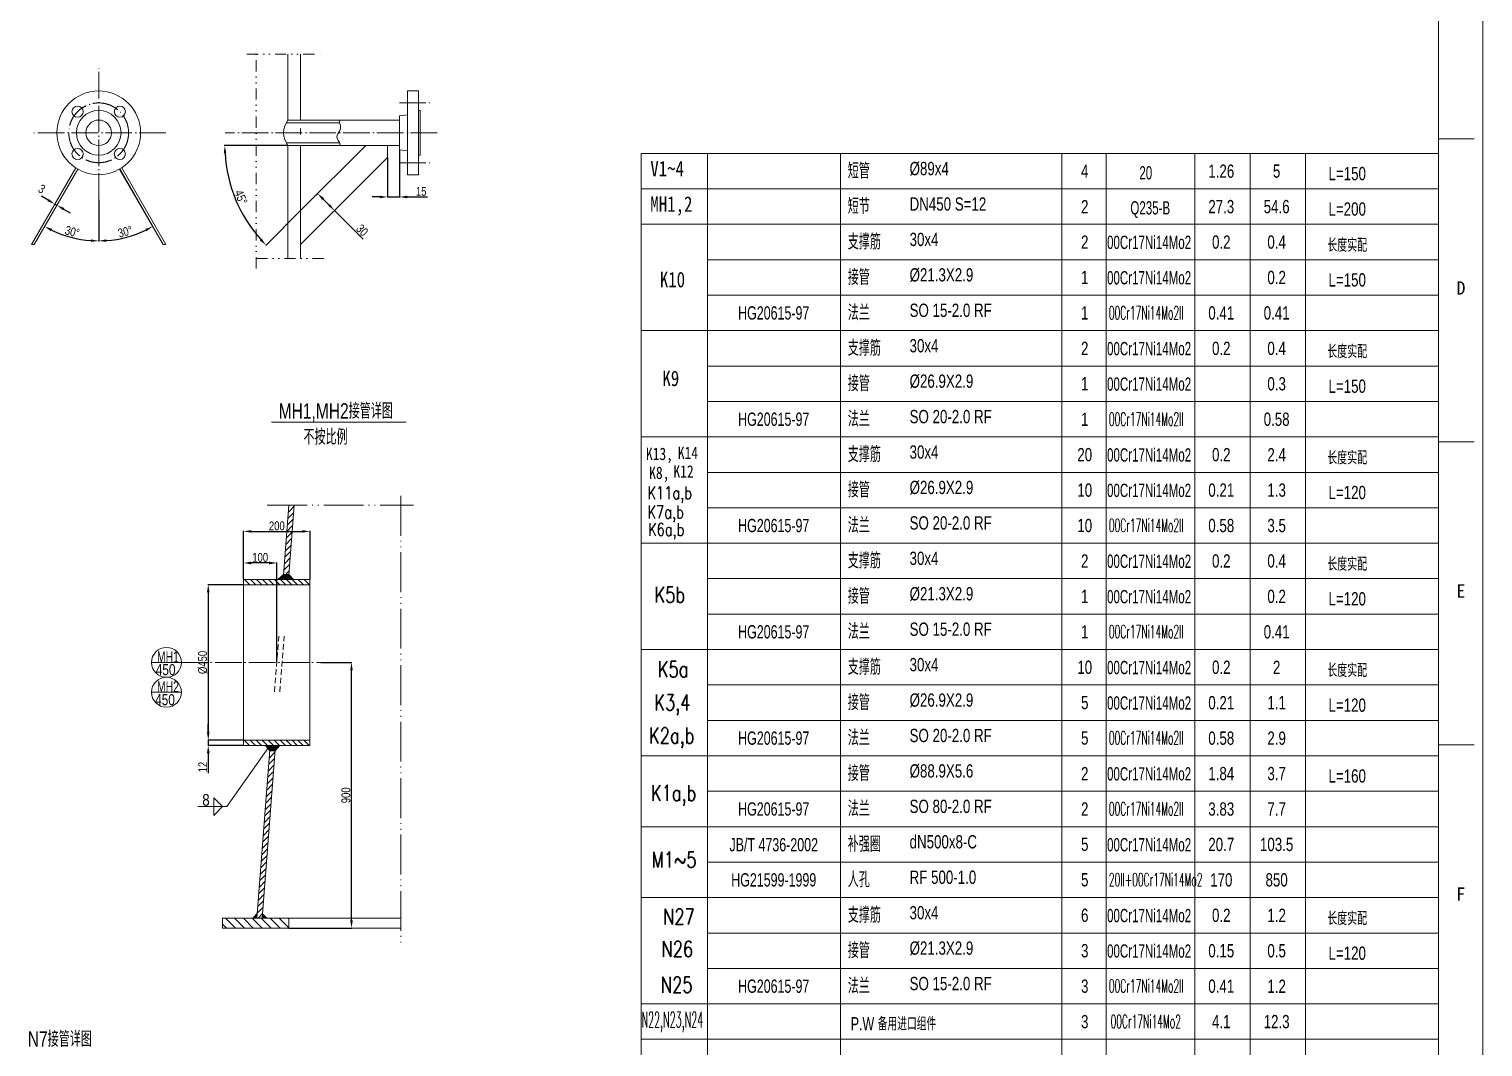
# Model space of a CAD drawing. Header units: millimetres. Extents: x 8160 to 405605, y -30951 to 80400.
# Drawn here: x 66017 to 79146, y 14873 to 24065 of the extents above; entities that cross this region are included whole.
import ezdxf
from ezdxf.enums import TextEntityAlignment as Align

# ---------------------------------------------------------------- set-up
doc = ezdxf.new("R2010")
doc.units = ezdxf.units.MM
for name, pattern in [('ACAD_ISO04W100', [30.5, 24, -3, 0.5, -3]), ('ACAD_ISO05W100', [34, 24, -3, 0.5, -3, 0.5, -3]), ('CENTER', [50.8, 31.75, -6.35, 6.35, -6.35]), ('DIVIDE', [31.75, 12.7, -6.35, 0, -6.35, 0, -6.35]), ('HIDDEN', [9.525, 6.35, -3.175])]:
    doc.linetypes.add(name, pattern=pattern)
doc.layers.get('0').update_dxf_attribs({"lineweight": 13})
doc.layers.get('Defpoints').update_dxf_attribs({"lineweight": 13})
for name, color, linetype, lineweight in [('bh', 7, 'Continuous', 13), ('CENTER', 1, 'CENTER', 13), ('DIM', 7, 'Continuous', 13), ('DIVIDE', 3, 'DIVIDE', 13), ('HIDDEN', 6, 'HIDDEN', 13), ('PROFILE', 4, 'Continuous', 15), ('SEE', 2, 'Continuous', 13), ('table_i', 7, 'Continuous', 13), ('table_o', 161, 'Continuous', 13), ('TEXT', 7, 'Continuous', 13)]:
    doc.layers.add(name, color=color, linetype=linetype, lineweight=lineweight)
doc.styles.add('HZ', font='txt.shx', dxfattribs={"width": 0.75, "bigfont": 'tcc_hzdx.shx'})
doc.styles.add('HZDX', font='tcc_simp.shx', dxfattribs={"width": 0.8, "height": 80, "bigfont": 'hzdx.shx'})
doc.styles.add('HZDX2', font='tcc_simp.shx', dxfattribs={"width": 0.85, "height": 80, "bigfont": 'hzdx.shx'})
doc.styles.add('ROMANS', font='')
doc.styles.add('TCC', font='tcc_simp.shx', dxfattribs={"width": 0.75, "bigfont": 'tcc_hzdx.shx'})
doc.styles.add('图签', font='SimSun.ttf', dxfattribs={"height": 3})
doc.styles.get('ROMANS').set_extended_font_data('DFKai-SB')
doc.dimstyles.new('uni', dxfattribs={"dimtxt": 90, "dimasz": 70, "dimexe": 5, "dimexo": 0.625, "dimgap": 10, "dimtad": 1, "dimdec": 0, "dimdsep": 46, "dimtxsty": 'HZDX', "dimcen": 2.5, "dimadec": 0, "dimazin": 0, "dimtfac": 1, "dimtdec": 0, "dimtmove": 0, "dimatfit": 3, "dimfxl": 0, "dimarcsym": 0})

# ---------------------------------------------------------------- blocks, each defined once
blk = doc.blocks.new('*D127')
at = {"layer": 'Defpoints', "color": 0}
for p in [(66646, 23733), (66457, 22801), (66646, 22522), (66312, 22211), (66064, 22120)]:
    blk.add_point(p, dxfattribs=at)
at = {"layer": 'DIM', "color": 0, "lineweight": -2}
blk.add_line((66646, 22522), (66646, 22147), dxfattribs=at)
blk.add_arc((66646, 23128), 976, 244.1093, 265.8907, dxfattribs=at)
at = {"layer": 'DIM', "color": 0}
for points in [[(66214, 22239), (66225, 22260), (66158, 22283)], [(66576, 22166), (66575, 22143), (66646, 22152)]]:
    blk.add_solid(points, dxfattribs=at)
at = {"layer": 'DIM', "color": 0, "insert": (66407, 22235), "char_height": 80, "attachment_point": 5, "rotation": 345, "style": 'HZDX'}
blk.add_mtext('30°', dxfattribs=at)
blk = doc.blocks.new('*D128')
at = {"layer": 'Defpoints', "color": 0}
for p in [(66646, 23128), (66835, 22801), (66646, 22522), (66815, 22167)]:
    blk.add_point(p, dxfattribs=at)
at = {"layer": 'DIM', "color": 0, "lineweight": -2}
for p, q in [((66835, 22800), (67136, 22278)), ((66646, 22522), (66646, 22147))]:
    blk.add_line(p, q, dxfattribs=at)
blk.add_arc((66646, 23128), 976, 274.1093, 295.8907, dxfattribs=at)
at = {"layer": 'DIM', "color": 0}
for points in [[(67067, 22260), (67077, 22239), (67134, 22283)], [(66716, 22143), (66715, 22166), (66646, 22152)]]:
    blk.add_solid(points, dxfattribs=at)
at = {"layer": 'DIM', "color": 0, "insert": (66885, 22235), "char_height": 80, "attachment_point": 5, "rotation": 15, "style": 'HZDX'}
blk.add_mtext('30°', dxfattribs=at)
blk = doc.blocks.new('*D125')
at = {"layer": 'Defpoints', "color": 0}
for p in [(66249, 22485), (66268, 22474), (66268, 22474)]:
    blk.add_point(p, dxfattribs=at)
at = {"layer": 'DIM', "color": 0, "lineweight": -2}
for p, q in [((66189, 22520), (66128, 22555)), ((66249, 22484), (66247, 22480)), ((66249, 22485), (66268, 22474)), ((66268, 22473), (66266, 22470)), ((66329, 22439), (66389, 22404))]:
    blk.add_line(p, q, dxfattribs=at)
at = {"layer": 'DIM', "color": 0}
for points in [[(66195, 22530), (66183, 22510), (66249, 22485)], [(66335, 22449), (66323, 22429), (66268, 22474)]]:
    blk.add_solid(points, dxfattribs=at)
at = {"layer": 'DIM', "color": 0, "insert": (66132, 22621), "char_height": 80, "attachment_point": 5, "rotation": 330, "style": 'HZDX'}
blk.add_mtext('3', dxfattribs=at)
blk = doc.blocks.new('*D129')
at = {"layer": 'Defpoints', "color": 0}
for p in [(69254, 22905), (69362, 22975), (69362, 22549)]:
    blk.add_point(p, dxfattribs=at)
at = {"layer": 'DIM', "color": 0, "lineweight": -2}
for p, q in [((69254, 22904), (69254, 22544)), ((69362, 22974), (69362, 22544)), ((69184, 22549), (69114, 22549)), ((69254, 22549), (69362, 22549)), ((69432, 22549), (69614, 22549))]:
    blk.add_line(p, q, dxfattribs=at)
at = {"layer": 'DIM', "color": 0}
for points in [[(69184, 22560), (69184, 22537), (69254, 22549)], [(69432, 22560), (69432, 22537), (69362, 22549)]]:
    blk.add_solid(points, dxfattribs=at)
at = {"layer": 'DIM', "color": 0, "insert": (69558, 22599), "char_height": 80, "attachment_point": 5, "style": 'HZDX'}
blk.add_mtext('15', dxfattribs=at)
blk = doc.blocks.new('*D130')
at = {"layer": 'Defpoints', "color": 0}
for p in [(68354, 23013), (69057, 23013), (69362, 23013), (67828, 22684), (68469, 22425)]:
    blk.add_point(p, dxfattribs=at)
at = {"layer": 'DIM', "color": 0, "lineweight": -2}
for p, q in [((68354, 23013), (67780, 23013)), ((68469, 22425), (68154, 22110))]:
    blk.add_line(p, q, dxfattribs=at)
blk.add_arc((69057, 23013), 1272, 183.1532, 221.8468, dxfattribs=at)
at = {"layer": 'DIM', "color": 0}
for points in [[(67775, 22942), (67798, 22943), (67785, 23013)], [(68118, 22172), (68101, 22156), (68157, 22113)]]:
    blk.add_solid(points, dxfattribs=at)
at = {"layer": 'DIM', "color": 0, "insert": (67930, 22546), "char_height": 80, "attachment_point": 5, "rotation": 292.5, "style": 'HZDX'}
blk.add_mtext('45°', dxfattribs=at)
blk = doc.blocks.new('*D126')
at = {"layer": 'Defpoints', "color": 0}
for p in [(68610, 22566), (68763, 22414), (68776, 22426)]:
    blk.add_point(p, dxfattribs=at)
at = {"layer": 'DIM', "color": 0, "lineweight": -2}
for p, q in [((68611, 22567), (68627, 22583)), ((68672, 22530), (68726, 22476)), ((68763, 22414), (68779, 22430)), ((68776, 22426), (69033, 22169))]:
    blk.add_line(p, q, dxfattribs=at)
at = {"layer": 'DIM', "color": 0}
for points in [[(68681, 22538), (68664, 22521), (68623, 22579)], [(68734, 22484), (68718, 22468), (68776, 22426)]]:
    blk.add_solid(points, dxfattribs=at)
at = {"layer": 'DIM', "color": 0, "insert": (69025, 22248), "char_height": 80, "attachment_point": 5, "rotation": 315, "style": 'HZDX'}
blk.add_mtext('30', dxfattribs=at)
blk = doc.blocks.new('*D131')
at = {"layer": 'Defpoints', "color": 0}
for p in [(67954, 19047), (67635, 17643), (67954, 17643)]:
    blk.add_point(p, dxfattribs=at)
at = {"layer": 'DIM', "color": 0, "lineweight": -2}
for p, q in [((67953, 19047), (67630, 19047)), ((67635, 18977), (67635, 17713)), ((67953, 17643), (67630, 17643))]:
    blk.add_line(p, q, dxfattribs=at)
at = {"layer": 'DIM', "color": 0}
for points in [[(67623, 18977), (67647, 18977), (67635, 19047)], [(67623, 17713), (67647, 17713), (67635, 17643)]]:
    blk.add_solid(points, dxfattribs=at)
at = {"layer": 'DIM', "color": 0, "insert": (67585, 18345), "char_height": 80, "attachment_point": 5, "rotation": 90, "style": 'HZDX'}
blk.add_mtext('%%C450', dxfattribs=at)
blk = doc.blocks.new('*D132')
at = {"layer": 'Defpoints', "color": 0}
for p in [(67635, 17595), (67954, 17643), (67954, 17595)]:
    blk.add_point(p, dxfattribs=at)
at = {"layer": 'DIM', "color": 0, "lineweight": -2}
for p, q in [((67635, 17713), (67635, 17783)), ((67953, 17643), (67630, 17643)), ((67953, 17595), (67630, 17595)), ((67635, 17643), (67635, 17595)), ((67635, 17525), (67635, 17344))]:
    blk.add_line(p, q, dxfattribs=at)
at = {"layer": 'DIM', "color": 0}
for points in [[(67623, 17713), (67647, 17713), (67635, 17643)], [(67623, 17525), (67647, 17525), (67635, 17595)]]:
    blk.add_solid(points, dxfattribs=at)
at = {"layer": 'DIM', "color": 0, "insert": (67585, 17400), "char_height": 80, "attachment_point": 5, "rotation": 90, "style": 'HZDX'}
blk.add_mtext('12', dxfattribs=at)
blk = doc.blocks.new('*D133')
at = {"layer": 'Defpoints', "color": 0}
for p in [(67954, 19243), (67954, 19095), (68254, 18345)]:
    blk.add_point(p, dxfattribs=at)
at = {"layer": 'DIM', "color": 0, "lineweight": -2}
for p, q in [((67954, 19096), (67954, 19248)), ((68184, 19243), (68024, 19243)), ((68254, 18346), (68254, 19248))]:
    blk.add_line(p, q, dxfattribs=at)
at = {"layer": 'DIM', "color": 0}
for points in [[(68024, 19255), (68024, 19231), (67954, 19243)], [(68184, 19255), (68184, 19231), (68254, 19243)]]:
    blk.add_solid(points, dxfattribs=at)
at = {"layer": 'DIM', "color": 0, "insert": (68104, 19293), "char_height": 80, "attachment_point": 5, "style": 'HZDX'}
blk.add_mtext('100', dxfattribs=at)
blk = doc.blocks.new('*D134')
at = {"layer": 'Defpoints', "color": 0}
for p in [(68554, 19528), (67954, 19095), (68554, 19095)]:
    blk.add_point(p, dxfattribs=at)
at = {"layer": 'DIM', "color": 0, "lineweight": -2}
for p, q in [((67954, 19096), (67954, 19533)), ((68024, 19528), (68484, 19528)), ((68554, 19096), (68554, 19533))]:
    blk.add_line(p, q, dxfattribs=at)
at = {"layer": 'DIM', "color": 0}
for points in [[(68024, 19540), (68024, 19517), (67954, 19528)], [(68484, 19540), (68484, 19517), (68554, 19528)]]:
    blk.add_solid(points, dxfattribs=at)
at = {"layer": 'DIM', "color": 0, "insert": (68254, 19578), "char_height": 80, "attachment_point": 5, "style": 'HZDX'}
blk.add_mtext('200', dxfattribs=at)
blk = doc.blocks.new('*D135')
at = {"layer": 'Defpoints', "color": 0}
for p in [(68651, 18345), (68928, 18345), (68363, 15945)]:
    blk.add_point(p, dxfattribs=at)
at = {"layer": 'DIM', "color": 0, "lineweight": -2}
for p, q in [((68652, 18345), (68933, 18345)), ((68928, 16015), (68928, 18275)), ((68364, 15945), (68933, 15945))]:
    blk.add_line(p, q, dxfattribs=at)
at = {"layer": 'DIM', "color": 0}
for points in [[(68917, 18275), (68940, 18275), (68928, 18345)], [(68917, 16015), (68940, 16015), (68928, 15945)]]:
    blk.add_solid(points, dxfattribs=at)
at = {"layer": 'DIM', "color": 0, "insert": (68878, 17145), "char_height": 80, "attachment_point": 5, "rotation": 90, "style": 'HZDX'}
blk.add_mtext('900', dxfattribs=at)

msp = doc.modelspace()

# ---------------------------------------------------------------- hatches: boundary and pattern name
at = {"layer": 'bh'}
h = msp.add_hatch(dxfattribs=at)
h.set_pattern_fill('ANSI31', scale=12, style=0)
h.set_pattern_definition([(45, (-284312.867, 14783.123), (-26.9407684, 26.9407684), [])])
h.paths.add_polyline_path([(68311.6, 19095.2), (68359.8, 19095.2), (68411.5, 19764.3), (68363.4, 19764.3)])
h.paths.add_polyline_path([(68243.7, 17595.2), (68195.6, 17595.2), (68074.9, 16035.2), (68123.1, 16035.2)])
h = msp.add_hatch(dxfattribs=at)
h.set_pattern_fill('ANSI31', scale=12, angle=90, style=0)
h.set_pattern_definition([(135, (-284312.867, 14783.123), (-26.9407684, -26.9407684), [])])
h.paths.add_polyline_path([(67953.6, 17643.2), (67953.6, 17595.2), (68553.6, 17595.2), (68553.6, 17643.2)])
h.paths.add_polyline_path([(68553.6, 19047.2), (68553.6, 19095.2), (67953.6, 19095.2), (67953.6, 19047.2)])
h = msp.add_hatch(color=7, dxfattribs=at)
h.paths.add_polyline_path([(68315, 19138.8), (68262.5, 19095.2), (68311.6, 19095.2)])
h.paths.add_polyline_path([(68363.1, 19138.8), (68315, 19138.8), (68311.6, 19095.2), (68359.8, 19095.2)])
h.paths.add_polyline_path([(68363.1, 19138.8), (68359.8, 19095.2), (68403.6, 19095.2)])
h = msp.add_hatch(color=7, dxfattribs=at)
h.paths.add_polyline_path([(68195.6, 17595.2), (68151.4, 17595.2), (68191.9, 17547)])
h.paths.add_polyline_path([(68243.7, 17595.2), (68195.6, 17595.2), (68191.9, 17547), (68240, 17547)])
h.paths.add_polyline_path([(68282.7, 17595.2), (68243.7, 17595.2), (68240, 17547)])
h = msp.add_hatch(dxfattribs=at)
h.set_pattern_fill('ANSI31', scale=18, angle=90, style=0)
h.set_pattern_definition([(135, (-284312.867, 14783.123), (-40.411153, -40.411153), [])])
h.paths.add_polyline_path([(68363.1, 15945.2), (68363.1, 16035.2), (67763.1, 16035.2), (67763.1, 15945.2)])
h = msp.add_hatch(color=7, dxfattribs=at)
h.paths.add_polyline_path([(68078.1, 16076.1), (68037.7, 16035.2), (68074.9, 16035.2)])
h.paths.add_polyline_path([(68126.1, 16075.1), (68123.1, 16035.2), (68165.5, 16035.2)])

# ---------------------------------------------------------------- linework, layer by layer
at = {"color": 7}
for p, q in [((79146.2, -1956.3), (79146.2, 31683.7)), ((78746.2, -1556.3), (78746.2, 31283.7)), ((78746.2, 23074.1), (79066.2, 23074.1)), ((68205, 20514.4), (69421.7, 20514.4)), ((78746.2, 20337.3), (79066.2, 20337.3)), ((78746.2, 17600.5), (79066.2, 17600.5))]:
    msp.add_line(p, q, dxfattribs=at)
at = {"layer": 'bh', "color": 7}
for p, q in [((68262.5, 19095.2), (68315, 19138.8)), ((68315, 19138.8), (68363.1, 19138.8)), ((68363.1, 19138.8), (68403.6, 19095.2)), ((68151.4, 17595.2), (68191.9, 17547)), ((68240, 17547), (68282.7, 17595.2)), ((68179.2, 17578.1), (67803.5, 17043)), ((68191.9, 17547), (68240, 17547)), ((67684.8, 17043), (67684.8, 17122.9)), ((67684.8, 17122.9), (67764.7, 17043)), ((67803.5, 17043), (67542.1, 17043)), ((67684.8, 17043), (67684.8, 16963.1)), ((67684.8, 16963.1), (67764.7, 17043)), ((68037.7, 16035.2), (68078.1, 16076.1)), ((68165.5, 16035.2), (68126.1, 16075.1))]:
    msp.add_line(p, q, dxfattribs=at)
at = {"layer": 'CENTER', "color": 7, "linetype": 'ACAD_ISO04W100', "ltscale": 10}
for p, q in [((66645.7, 22522.5), (66645.7, 23733.5)), ((69360.7, 23398), (69655, 23398)), ((67251.2, 23128), (66040.2, 23128)), ((69702.9, 23128), (67789.2, 23128)), ((69360.7, 22858), (69663, 22858)), ((67392.3, 18345.2), (68651.3, 18345.2))]:
    msp.add_line(p, q, dxfattribs=at)
msp.add_circle((66645.7, 23128), 270, dxfattribs=at)
at = {"layer": 'DIVIDE', "color": 7, "ltscale": 8}
for p, q in [((68067.4, 21902.4), (68067.4, 23896.8)), ((67983.8, 23838.7), (68674.4, 23838.7)), ((68678, 21993.2), (67998.3, 21993.2))]:
    msp.add_line(p, q, dxfattribs=at)
at = {"layer": 'DIVIDE', "color": 7, "linetype": 'ACAD_ISO05W100', "ltscale": 15}
for p, q in [((69373, 19849.6), (69373, 15773.7)), ((68168.3, 19764.3), (69487.1, 19764.3))]:
    msp.add_line(p, q, dxfattribs=at)
at = {"layer": 'HIDDEN', "color": 7}
msp.add_line((68469.4, 23166.5), (68469.4, 23109.7), dxfattribs=at)
at = {"layer": 'HIDDEN', "color": 7, "ltscale": 8}
for p, q in [((68233.1, 18080.3), (68271.9, 18582)), ((68281.3, 18080.3), (68320.1, 18582))]:
    msp.add_line(p, q, dxfattribs=at)
at = {"layer": 'PROFILE', "color": 7}
for p, q in [((68354.2, 23243.2), (68354.2, 23838.7)), ((68469.4, 23243.2), (68469.4, 23838.7)), ((69434.2, 23506), (69434.2, 22750)), ((69434.2, 23506), (69535, 23506)), ((69535, 23506), (69535, 22750)), ((69362.2, 23243.2), (68354.2, 23243.2)), ((69362.2, 23281.1), (69434.2, 23290)), ((69362.2, 23281.1), (69362.2, 22974.8)), ((69535, 23329.6), (69549.4, 23329.6)), ((69549.4, 23329.6), (69549.4, 22926.4)), ((68822.3, 23218), (68338.1, 23218)), ((68820.8, 23038), (68338.1, 23038)), ((69362.2, 23012.8), (68354.2, 23012.8)), ((68354.2, 21993.2), (68354.2, 23012.8)), ((69056.7, 23012.8), (68469.4, 22425.4)), ((68469.4, 21993.2), (68469.4, 23012.8)), ((69254.2, 23012.8), (69254.2, 22904.8)), ((69254.2, 22904.8), (68469.4, 22120)), ((69362.2, 22974.8), (69434.2, 22966)), ((69535, 22926.4), (69549.4, 22926.4)), ((66438.3, 22811.9), (66038.8, 22120)), ((66456.7, 22800.6), (66063.7, 22120)), ((66834.7, 22800.6), (67227.7, 22120)), ((66853.1, 22811.9), (67252.6, 22120)), ((69535, 22750), (69434.2, 22750)), ((66063.7, 22120), (66038.8, 22120)), ((67252.6, 22120), (67227.7, 22120)), ((68311.6, 19095.2), (68363.4, 19764.3)), ((68359.8, 19095.2), (68411.5, 19764.3)), ((67953.6, 19095.2), (68553.6, 19095.2)), ((67953.6, 17595.2), (67953.6, 19095.2)), ((67953.6, 19047.2), (68553.6, 19047.2)), ((68553.6, 17595.2), (68553.6, 19095.2)), ((67953.6, 17643.2), (68553.6, 17643.2)), ((67953.6, 17595.2), (68553.6, 17595.2)), ((68074.9, 16035.2), (68195.6, 17595.2)), ((68123.1, 16035.2), (68243.7, 17595.2)), ((67763.1, 16035.2), (67763.1, 15945.2)), ((67763.1, 16035.2), (69373, 16035.2)), ((68363.1, 16035.2), (68363.1, 15945.2)), ((67763.1, 15945.2), (69373, 15945.2))]:
    msp.add_line(p, q, dxfattribs=at)
for centre, radius in [((66645.7, 23128), 378), ((66454.8, 23318.9), 50.4), ((66645.7, 23128), 201.6), ((66645.7, 23128), 115.2), ((66836.6, 23318.9), 50.4), ((66454.8, 22937.1), 50.4), ((66836.6, 22937.1), 50.4)]:
    msp.add_circle(centre, radius, dxfattribs=at)
msp.add_arc((68506.4, 23128), 190.9, 142.87663, 217.12337, dxfattribs=at)
at = {"layer": 'SEE', "color": 7}
for p, q in [((67122.3, 18345.6), (67392.3, 18345.6)), ((67122.3, 18075.6), (67392.3, 18075.6))]:
    msp.add_line(p, q, dxfattribs=at)
for centre in [(67257.3, 18345.6), (67257.3, 18075.6)]:
    msp.add_circle(centre, 135, dxfattribs=at)
msp.add_open_spline([(68817.5, 23243.2), (68826.5, 23193.3), (68840.7, 23157.6), (68782.7, 23109.1), (68805.3, 23059.2), (68821.4, 23042.3), (68823.4, 23012.8)], degree=3, knots=[25.0994106, 25.0994106, 25.0994106, 25.0994106, 31.7040504, 41.266951, 49.6052041, 50.8129459, 50.8129459, 50.8129459, 50.8129459], dxfattribs=at)
at = {"layer": 'table_i', "color": 7}
for p, q in [((75344.6, 22621.6), (75344.6, 22941.6)), ((75744.6, 22621.6), (75744.6, 22941.6)), ((76544.6, 22621.6), (76544.6, 22941.6)), ((77044.6, 22621.6), (77044.6, 22941.6)), ((77544.6, 22621.6), (77544.6, 22941.6)), ((75344.6, 22301.6), (75344.6, 22621.6)), ((75744.6, 22301.6), (75744.6, 22621.6)), ((76544.6, 22301.6), (76544.6, 22621.6)), ((77044.6, 22301.6), (77044.6, 22621.6)), ((77544.6, 22301.6), (77544.6, 22621.6)), ((75344.6, 21341.5), (75344.6, 22301.6)), ((75744.6, 21341.5), (75744.6, 22301.6)), ((76544.6, 21341.5), (76544.6, 22301.6)), ((77044.6, 21341.5), (77044.6, 22301.6)), ((77544.6, 21341.5), (77544.6, 22301.6)), ((72144.6, 21981.5), (78744.6, 21981.5)), ((72144.6, 21661.5), (78744.8, 21661.5)), ((75344.6, 20381.5), (75344.6, 21341.5)), ((75744.6, 20381.5), (75744.6, 21341.5)), ((76544.6, 20381.5), (76544.6, 21341.5)), ((77044.6, 20381.5), (77044.6, 21341.5)), ((77544.6, 20381.5), (77544.6, 21341.5)), ((72144.6, 21021.5), (78744.6, 21021.5)), ((72144.6, 20701.5), (78744.8, 20701.5)), ((75344.6, 19421.5), (75344.6, 20381.5)), ((75744.6, 19421.5), (75744.6, 20381.5)), ((76544.6, 19421.5), (76544.6, 20381.5)), ((77044.6, 19421.5), (77044.6, 20381.5)), ((77544.6, 19421.5), (77544.6, 20381.5)), ((72144.6, 20061.5), (78744.6, 20061.5)), ((72144.6, 19741.5), (78744.8, 19741.5)), ((75344.6, 18461.4), (75344.6, 19421.5)), ((75744.6, 18461.4), (75744.6, 19421.5)), ((76544.6, 18461.4), (76544.6, 19421.5)), ((77044.6, 18461.4), (77044.6, 19421.5)), ((77544.6, 18461.4), (77544.6, 19421.5)), ((72144.6, 19101.5), (78744.6, 19101.5)), ((72144.6, 18781.4), (78744.8, 18781.4)), ((75344.6, 17501.4), (75344.6, 18461.4)), ((75744.6, 17501.4), (75744.6, 18461.4)), ((76544.6, 17501.4), (76544.6, 18461.4)), ((77044.6, 17501.4), (77044.6, 18461.4)), ((77544.6, 17501.4), (77544.6, 18461.4)), ((72144.6, 18141.4), (78744.6, 18141.4)), ((72144.6, 17821.4), (78744.8, 17821.4)), ((75344.6, 16861.4), (75344.6, 17501.4)), ((75744.6, 16861.4), (75744.6, 17501.4)), ((76544.6, 16861.4), (76544.6, 17501.4)), ((77044.6, 16861.4), (77044.6, 17501.4)), ((77544.6, 16861.4), (77544.6, 17501.4)), ((72144.6, 17181.4), (78744.8, 17181.4)), ((75344.6, 16221.4), (75344.6, 16861.4)), ((75744.6, 16221.4), (75744.6, 16861.4)), ((76544.6, 16221.4), (76544.6, 16861.4)), ((77044.6, 16221.4), (77044.6, 16861.4)), ((77544.6, 16221.4), (77544.6, 16861.4)), ((72144.6, 16541.4), (78744.8, 16541.4)), ((75344.6, 15261.3), (75344.6, 16221.4)), ((75744.6, 15261.3), (75744.6, 16221.4)), ((76544.6, 15261.3), (76544.6, 16221.4)), ((77044.6, 15261.3), (77044.6, 16221.4)), ((77544.6, 15261.3), (77544.6, 16221.4)), ((72144.6, 15901.3), (78744.6, 15901.3)), ((72144.6, 15581.3), (78744.8, 15581.3)), ((75344.6, 14941.3), (75344.6, 15261.3)), ((75744.6, 14941.3), (75744.6, 15261.3)), ((76544.6, 14941.3), (76544.6, 15261.3)), ((77044.6, 14941.3), (77044.6, 15261.3)), ((77544.6, 14941.3), (77544.6, 15261.3)), ((75344.6, 14621.3), (75344.6, 14941.3)), ((75744.6, 14621.3), (75744.6, 14941.3)), ((76544.6, 14621.3), (76544.6, 14941.3)), ((77044.6, 14621.3), (77044.6, 14941.3)), ((77544.6, 14621.3), (77544.6, 14941.3))]:
    msp.add_line(p, q, dxfattribs=at)
at = {"layer": 'table_o', "color": 7}
for p, q in [((71544.6, 22621.6), (71544.6, 22941.6)), ((71544.6, 22941.6), (78744.8, 22941.6)), ((72144.6, 22621.6), (72144.6, 22941.6)), ((73344.6, 22621.6), (73344.6, 22941.6)), ((71544.6, 22301.6), (71544.6, 22621.6)), ((71544.6, 22621.6), (78744.8, 22621.6)), ((72144.6, 22301.6), (72144.6, 22621.6)), ((73344.6, 22301.6), (73344.6, 22621.6)), ((71544.6, 21341.5), (71544.6, 22301.6)), ((71544.6, 22301.6), (78744.8, 22301.6)), ((72144.6, 21341.5), (72144.6, 22301.6)), ((73344.6, 21341.5), (73344.6, 22301.6)), ((71544.6, 20381.5), (71544.6, 21341.5)), ((71544.6, 21341.5), (78744.8, 21341.5)), ((72144.6, 20381.5), (72144.6, 21341.5)), ((73344.6, 20381.5), (73344.6, 21341.5)), ((71544.6, 19421.5), (71544.6, 20381.5)), ((71544.6, 20381.5), (78744.8, 20381.5)), ((72144.6, 19421.5), (72144.6, 20381.5)), ((73344.6, 19421.5), (73344.6, 20381.5)), ((71544.6, 18461.4), (71544.6, 19421.5)), ((71544.6, 19421.5), (78744.8, 19421.5)), ((72144.6, 18461.4), (72144.6, 19421.5)), ((73344.6, 18461.4), (73344.6, 19421.5)), ((71544.6, 17501.4), (71544.6, 18461.4)), ((71544.6, 18461.4), (78744.8, 18461.4)), ((71544.6, 18461.4), (78744.8, 18461.4)), ((72144.6, 17501.4), (72144.6, 18461.4)), ((73344.6, 17501.4), (73344.6, 18461.4)), ((71544.6, 16861.4), (71544.6, 17501.4)), ((71544.6, 17501.4), (78744.6, 17501.4)), ((72144.6, 16861.4), (72144.6, 17501.4)), ((73344.6, 16861.4), (73344.6, 17501.4)), ((71544.6, 16221.4), (71544.6, 16861.4)), ((71544.6, 16861.4), (78744.6, 16861.4)), ((71544.6, 16861.4), (78744.6, 16861.4)), ((72144.6, 16221.4), (72144.6, 16861.4)), ((73344.6, 16221.4), (73344.6, 16861.4)), ((71544.6, 15261.3), (71544.6, 16221.4)), ((71544.6, 16221.4), (78744.8, 16221.4)), ((72144.6, 15261.3), (72144.6, 16221.4)), ((73344.6, 15261.3), (73344.6, 16221.4)), ((71544.6, 15261.3), (78744.8, 15261.3)), ((71544.6, 15261.3), (78744.6, 15261.3)), ((71544.6, 14941.3), (71544.6, 15261.3)), ((72144.6, 14941.3), (72144.6, 15261.3)), ((73344.6, 14941.3), (73344.6, 15261.3)), ((71544.6, 14621.3), (71544.6, 14941.3)), ((71544.6, 14941.3), (78744.8, 14941.3)), ((72144.6, 14621.3), (72144.6, 14941.3)), ((73344.6, 14621.3), (73344.6, 14941.3))]:
    msp.add_line(p, q, dxfattribs=at)

# ---------------------------------------------------------------- texts
at = {"color": 7}
for s, height, style, width, p in [('短管', 140, 'TCC', 0.75, (73410.1, 22714.3)), ('%%C89x4', 120, 'TCC', 0.75, (73968.6, 22745.4)), ('20', 120, 'TCC', 0.65, (76043.5, 22706.6)), ('短节', 140, 'TCC', 0.75, (73410.1, 22394.2)), ('DN450 S=12', 120, 'TCC', 0.75, (73968.6, 22425.3)), ('Q235-B', 120, 'TCC', 0.65, (75962.5, 22390.3)), ('支撑筋', 140, 'TCC', 0.75, (73410.1, 22074.2)), ('30x4', 120, 'TCC', 0.75, (73968.6, 22105.3)), ('00Cr17Ni14Mo2', 120, 'TCC', 0.65, (75751.7, 22079)), ('接管', 140, 'TCC', 0.75, (73410.1, 21754.2)), ('%%C21.3X2.9', 120, 'TCC', 0.75, (73968.6, 21785.3)), ('00Cr17Ni14Mo2', 120, 'TCC', 0.65, (75751.7, 21759)), ('法兰', 140, 'TCC', 0.75, (73410.1, 21434.2)), ('SO 15-2.0 RF', 120, 'TCC', 0.75, (73968.6, 21465.3)), ('00Cr17Ni14Mo2II', 120, 'HZ', 0.5, (75767.9, 21443.1)), ('支撑筋', 140, 'TCC', 0.75, (73410.1, 21114.2)), ('30x4', 120, 'TCC', 0.75, (73968.6, 21145.3)), ('00Cr17Ni14Mo2', 120, 'TCC', 0.65, (75751.7, 21119)), ('接管', 140, 'TCC', 0.75, (73410.1, 20794.2)), ('%%C26.9X2.9', 120, 'TCC', 0.75, (73968.6, 20825.3)), ('00Cr17Ni14Mo2', 120, 'TCC', 0.65, (75751.7, 20799)), ('MH1,MH2接管详图', 140, 'TCC', 0.75, (68271.2, 20546.1)), ('法兰', 140, 'TCC', 0.75, (73410.1, 20474.2)), ('SO 20-2.0 RF', 120, 'TCC', 0.75, (73968.6, 20505.3)), ('00Cr17Ni14Mo2II', 120, 'HZ', 0.5, (75767.9, 20483.1)), ('不按比例', 140, 'TCC', 0.75, (68494.3, 20310.7)), ('支撑筋', 140, 'TCC', 0.75, (73410.1, 20154.2)), ('30x4', 120, 'TCC', 0.75, (73968.6, 20185.3)), ('00Cr17Ni14Mo2', 120, 'TCC', 0.65, (75751.7, 20158.9)), ('接管', 140, 'TCC', 0.75, (73410.1, 19834.2)), ('%%C26.9X2.9', 120, 'TCC', 0.75, (73968.6, 19865.3)), ('00Cr17Ni14Mo2', 120, 'TCC', 0.65, (75751.7, 19838.9)), ('K11a,b', 114.58, 'HZ', 0.75, (71601.7, 19819.2)), ('K7a,b', 114.58, 'HZ', 0.75, (71601.7, 19646.2)), ('K6a,b', 114.58, 'HZ', 0.75, (71606.8, 19488.6)), ('法兰', 140, 'TCC', 0.75, (73410.1, 19514.1)), ('SO 20-2.0 RF', 120, 'TCC', 0.75, (73968.6, 19545.2)), ('00Cr17Ni14Mo2II', 120, 'HZ', 0.5, (75767.9, 19523.1)), ('支撑筋', 140, 'TCC', 0.75, (73410.1, 19194.1)), ('30x4', 120, 'TCC', 0.75, (73968.6, 19225.2)), ('00Cr17Ni14Mo2', 120, 'TCC', 0.65, (75751.7, 19198.9)), ('K5b', 143.23, 'HZ', 0.75, (71665, 18885.1)), ('接管', 140, 'TCC', 0.75, (73410.1, 18874.1)), ('%%C21.3X2.9', 120, 'TCC', 0.75, (73968.6, 18905.2)), ('00Cr17Ni14Mo2', 120, 'TCC', 0.65, (75751.7, 18878.9)), ('法兰', 140, 'TCC', 0.75, (73410.1, 18554.1)), ('SO 15-2.0 RF', 120, 'TCC', 0.75, (73968.6, 18585.2)), ('00Cr17Ni14Mo2II', 120, 'HZ', 0.5, (75767.9, 18563)), ('支撑筋', 140, 'TCC', 0.75, (73410.1, 18234.1)), ('30x4', 120, 'TCC', 0.75, (73968.6, 18265.2)), ('K5a', 143.23, 'HZ', 0.75, (71695.2, 18212.1)), ('00Cr17Ni14Mo2', 120, 'TCC', 0.65, (75751.7, 18238.9)), ('K3,4', 143.23, 'HZ', 0.75, (71663.3, 17911.9)), ('接管', 140, 'TCC', 0.75, (73410.1, 17914.1)), ('%%C26.9X2.9', 120, 'TCC', 0.75, (73968.6, 17945.2)), ('00Cr17Ni14Mo2', 120, 'TCC', 0.65, (75751.7, 17918.9)), ('K2a,b', 143.23, 'HZ', 0.75, (71616, 17612.9)), ('法兰', 140, 'TCC', 0.75, (73410.1, 17594.1)), ('SO 20-2.0 RF', 120, 'TCC', 0.75, (73968.6, 17625.2)), ('00Cr17Ni14Mo2II', 120, 'HZ', 0.5, (75767.9, 17603)), ('接管', 140, 'TCC', 0.75, (73410.1, 17274.1)), ('%%C88.9X5.6', 120, 'TCC', 0.75, (73968.6, 17305.2)), ('00Cr17Ni14Mo2', 120, 'TCC', 0.65, (75751.7, 17278.8)), ('K1a,b', 143.23, 'HZ', 0.75, (71633.2, 17094.3)), ('法兰', 140, 'TCC', 0.75, (73410.1, 16954.1)), ('SO 80-2.0 RF', 120, 'TCC', 0.75, (73968.6, 16985.2)), ('00Cr17Ni14Mo2II', 120, 'HZ', 0.5, (75767.9, 16963)), ('补强圈', 140, 'TCC', 0.75, (73410.1, 16634.1)), ('dN500x8-C', 120, 'TCC', 0.75, (73968.6, 16665.2)), ('00Cr17Ni14Mo2', 120, 'TCC', 0.65, (75751.7, 16638.8)), ('M1~5', 143.23, 'HZ', 0.75, (71639.5, 16491.6)), ('人孔', 140, 'TCC', 0.75, (73410.1, 16314)), ('RF 500-1.0', 120, 'TCC', 0.75, (73968.6, 16345.1)), ('20II+00Cr17Ni14Mo2', 120, 'HZ', 0.5, (75767.9, 16323)), ('支撑筋', 140, 'TCC', 0.75, (73410.1, 15994)), ('N27', 143.23, 'HZ', 0.75, (71743.7, 15977.9)), ('30x4', 120, 'TCC', 0.75, (73968.6, 16025.1)), ('00Cr17Ni14Mo2', 120, 'TCC', 0.65, (75751.7, 15998.8)), ('N26', 143.23, 'HZ', 0.75, (71728.2, 15685.5)), ('接管', 140, 'TCC', 0.75, (73410.1, 15674)), ('%%C21.3X2.9', 120, 'TCC', 0.75, (73968.6, 15705.1)), ('00Cr17Ni14Mo2', 120, 'TCC', 0.65, (75751.7, 15678.8)), ('N25', 143.23, 'HZ', 0.75, (71723, 15362.1)), ('法兰', 140, 'TCC', 0.75, (73410.1, 15354)), ('SO 15-2.0 RF', 120, 'TCC', 0.75, (73968.6, 15385.1)), ('00Cr17Ni14Mo2II', 120, 'HZ', 0.5, (75767.9, 15362.9)), ('N22,N23,N24', 140, 'HZ', 0.45, (71548.3, 15048.9)), ('P.W 备用进口组件', 120, 'TCC', 0.7, (73436.9, 15021.5)), ('00Cr17Ni14Mo2', 120, 'HZ', 0.5, (75783.6, 15042.9)), ('N7接管详图', 140, 'TCC', 0.75, (66005.4, 14873.4))]:
    msp.add_text(s, height=height, dxfattribs=dict(at, style=style, width=width)).set_placement(p)
at = {"color": 7, "style": 'TCC'}
for s, width, p in [('4', 0.75, (75550.4, 22781.6)), ('1.26', 0.75, (76783.3, 22781.6)), ('5', 0.75, (77283.3, 22781.6)), ('L=150', 0.75, (77920.6, 22759.8)), ('2', 0.75, (75550.4, 22461.6)), ('27.3', 0.75, (76783.3, 22461.6)), ('54.6', 0.75, (77283.3, 22461.6)), ('L=200', 0.75, (77920.6, 22439.8)), ('2', 0.75, (75550.4, 22141.6)), ('0.2', 0.75, (76783.3, 22141.6)), ('0.4', 0.75, (77283.3, 22141.6)), ('长度实配', 0.75, (77920.6, 22119.8)), ('1', 0.75, (75550.4, 21821.5)), ('0.2', 0.75, (77283.3, 21821.5)), ('L=150', 0.75, (77920.6, 21799.7)), ('HG20615-97', 0.7, (72741.8, 21501.5)), ('1', 0.75, (75550.4, 21501.5)), ('0.41', 0.75, (76783.3, 21501.5)), ('0.41', 0.75, (77283.3, 21501.5)), ('2', 0.75, (75550.4, 21181.5)), ('0.2', 0.75, (76783.3, 21181.5)), ('0.4', 0.75, (77283.3, 21181.5)), ('长度实配', 0.75, (77920.6, 21159.7)), ('1', 0.75, (75550.4, 20861.5)), ('0.3', 0.75, (77283.3, 20861.5)), ('L=150', 0.75, (77920.6, 20839.7)), ('HG20615-97', 0.7, (72741.8, 20541.5)), ('1', 0.75, (75550.4, 20541.5)), ('0.58', 0.75, (77283.3, 20541.5)), ('20', 0.75, (75550.4, 20221.5)), ('0.2', 0.75, (76783.3, 20221.5)), ('2.4', 0.75, (77283.3, 20221.5)), ('长度实配', 0.75, (77920.6, 20199.7)), ('10', 0.75, (75550.4, 19901.5)), ('0.21', 0.75, (76783.3, 19901.5)), ('1.3', 0.75, (77283.3, 19901.5)), ('L=120', 0.75, (77920.6, 19879.7)), ('HG20615-97', 0.7, (72741.8, 19581.5)), ('10', 0.75, (75550.4, 19581.5)), ('0.58', 0.75, (76783.3, 19581.5)), ('3.5', 0.75, (77283.3, 19581.5)), ('2', 0.75, (75550.4, 19261.5)), ('0.2', 0.75, (76783.3, 19261.5)), ('0.4', 0.75, (77283.3, 19261.5)), ('长度实配', 0.75, (77920.6, 19239.7)), ('1', 0.75, (75550.4, 18941.4)), ('0.2', 0.75, (77283.3, 18941.4)), ('L=120', 0.75, (77920.6, 18919.7)), ('HG20615-97', 0.7, (72741.8, 18621.4)), ('1', 0.75, (75550.4, 18621.4)), ('0.41', 0.75, (77283.3, 18621.4)), ('10', 0.75, (75550.4, 18301.4)), ('0.2', 0.75, (76783.3, 18301.4)), ('2', 0.75, (77283.3, 18301.4)), ('长度实配', 0.75, (77920.6, 18279.6)), ('5', 0.75, (75550.4, 17981.4)), ('0.21', 0.75, (76783.3, 17981.4)), ('1.1', 0.75, (77283.3, 17981.4)), ('L=120', 0.75, (77920.6, 17959.6)), ('HG20615-97', 0.7, (72741.8, 17661.4)), ('5', 0.75, (75550.4, 17661.4)), ('0.58', 0.75, (76783.3, 17661.4)), ('2.9', 0.75, (77283.3, 17661.4)), ('2', 0.75, (75550.4, 17341.4)), ('1.84', 0.75, (76783.3, 17341.4)), ('3.7', 0.75, (77283.3, 17341.4)), ('L=160', 0.75, (77920.6, 17319.6)), ('HG20615-97', 0.7, (72741.8, 17021.4)), ('2', 0.75, (75550.4, 17021.4)), ('3.83', 0.75, (76783.3, 17021.4)), ('7.7', 0.75, (77283.3, 17021.4)), ('JB/T 4736-2002', 0.7, (72741.8, 16701.4)), ('5', 0.75, (75550.4, 16701.4)), ('20.7', 0.75, (76783.3, 16701.4)), ('103.5', 0.75, (77283.3, 16701.4)), ('HG21599-1999', 0.7, (72741.8, 16381.4)), ('5', 0.75, (75550.4, 16381.4)), ('170', 0.75, (76783.3, 16381.4)), ('850', 0.75, (77283.3, 16381.4)), ('6', 0.75, (75550.4, 16061.4)), ('0.2', 0.75, (76783.3, 16061.4)), ('1.2', 0.75, (77283.3, 16061.4)), ('长度实配', 0.75, (77920.6, 16039.6)), ('3', 0.75, (75550.4, 15741.3)), ('0.15', 0.75, (76783.3, 15741.3)), ('0.5', 0.75, (77283.3, 15741.3)), ('L=120', 0.75, (77920.6, 15719.5)), ('HG20615-97', 0.7, (72741.8, 15421.3)), ('3', 0.75, (75550.4, 15421.3)), ('0.41', 0.75, (76783.3, 15421.3)), ('1.2', 0.75, (77283.3, 15421.3)), ('3', 0.75, (75550.4, 15101.3)), ('4.1', 0.75, (76783.3, 15101.3)), ('12.3', 0.75, (77283.3, 15101.3))]:
    msp.add_text(s, height=120, dxfattribs=dict(at, width=width)).set_placement(p, align=Align.MIDDLE)
at = {"color": 7, "style": '图签'}
for s, p in [('D', (78907, 21666.9)), ('E', (78906.3, 18930.1)), ('F', (78904.3, 16193.3))]:
    msp.add_text(s, height=120, dxfattribs=at).set_placement(p)
at = {"layer": 'DIM', "color": 7, "style": 'HZDX2', "width": 0.85}
msp.add_text('8', height=105.5, dxfattribs=at).set_placement((67581.1, 17050.9))
at = {"layer": 'SEE', "color": 7, "style": 'HZDX'}
for s, width, p in [('MH1', 0.7, (67172.5, 18345.5)), ('450', 0.8, (67160.8, 18229.6)), ('MH2', 0.7, (67172.5, 18075.5)), ('450', 0.8, (67155, 17958.6))]:
    msp.add_text(s, height=100, dxfattribs=dict(at, width=width)).set_placement(p)
at = {"layer": 'TEXT', "color": 7, "style": 'ROMANS', "width": 0.8}
for s, height, p in [('V1~4', 140, (71627, 22734.6)), ('MH1,2', 140, (71627, 22414.6)), ('K10', 140, (71712.6, 21732.8)), ('K9', 140, (71736.1, 20840.5)), ('K13,', 112, (71587.7, 20172.9)), ('K14', 112, (71875.4, 20181.4)), ('K8,', 112, (71616.7, 20001.7)), ('K12', 112, (71835.8, 20013.6))]:
    msp.add_text(s, height=height, dxfattribs=at).set_placement(p)

# ---------------------------------------------------------------- dimensions: what is measured, and where the dimension line sits
at = {"layer": 'DIM', "color": 7}
for base, line1, line2, picture, middle in [((66311.8, 22210.6), ((66645.7, 22522.5), (66645.7, 23733.5)), ((66456.7, 22800.6), (66063.7, 22120)), '*D127', (66406.6, 22235.5)), ((67828, 22683.5), ((69056.7, 23012.8), (68469.4, 22425.4)), ((69362.2, 23012.8), (68354.2, 23012.8)), '*D130', (67929.7, 22545.9))]:
    dim = msp.add_angular_dim_2l(base=base, line1=line1, line2=line2, dimstyle='uni', dxfattribs=at)
    dim.commit()
    dim.dimension.update_dxf_attribs({"geometry": picture, "text_midpoint": middle})
dim = msp.add_angular_dim_3p(base=(66815.2, 22166.6), center=(66645.7, 23128), p1=(66645.7, 22522.5), p2=(66834.7, 22800.6), dimstyle='uni', override={"dimtmove": 1}, dxfattribs=at)
dim.commit()
dim.dimension.update_dxf_attribs({"geometry": '*D128', "text_midpoint": (66884.9, 22235.5)})
for base, p1, p2, text, picture, middle in [((69362.2, 22548.7), (69254.2, 22904.8), (69362.2, 22974.8), '15', '*D129', (69557.9, 22598.7)), ((68553.6, 19528.3), (67953.6, 19095.2), (68553.6, 19095.2), '200', '*D134', (68253.6, 19578.3)), ((67953.6, 19242.9), (68253.6, 18345.2), (67953.6, 19095.2), '100', '*D133', (68103.6, 19292.9))]:
    dim = msp.add_linear_dim(base=base, p1=p1, p2=p2, text=text, dimstyle='uni', dxfattribs=at)
    dim.commit()
    dim.dimension.update_dxf_attribs({"geometry": picture, "text_midpoint": middle})
dim = msp.add_linear_dim(base=(66268.1, 22473.9), p1=(66249.4, 22484.7), p2=(66268.1, 22473.9), angle=330, text='3', dimstyle='uni', override={"dimtmove": 2}, dxfattribs=at)
dim.commit()
dim.dimension.update_dxf_attribs({"geometry": '*D125', "text_midpoint": (66131.7, 22620.6), "dimtype": 161})
dim = msp.add_linear_dim(base=(68775.7, 22426.3), p1=(68610.2, 22566.3), p2=(68763, 22413.5), angle=315, text='30', dimstyle='uni', dxfattribs=at)
dim.commit()
dim.dimension.update_dxf_attribs({"geometry": '*D126', "text_midpoint": (68989.1, 22212.8), "dimtype": 161})
for base, p1, p2, text, picture, middle in [((67635, 17643.2), (67953.6, 19047.2), (67953.6, 17643.2), '%%C450', '*D131', (67585, 18345.2)), ((68928.4, 18345.2), (68363.1, 15945.2), (68651.3, 18345.2), '900', '*D135', (68878.4, 17145.2)), ((67635, 17595.2), (67953.6, 17643.2), (67953.6, 17595.2), '12', '*D132', (67585, 17399.5))]:
    dim = msp.add_linear_dim(base=base, p1=p1, p2=p2, angle=90, text=text, dimstyle='uni', dxfattribs=at)
    dim.commit()
    dim.dimension.update_dxf_attribs({"geometry": picture, "text_midpoint": middle})

doc.saveas('drawing.dxf')
